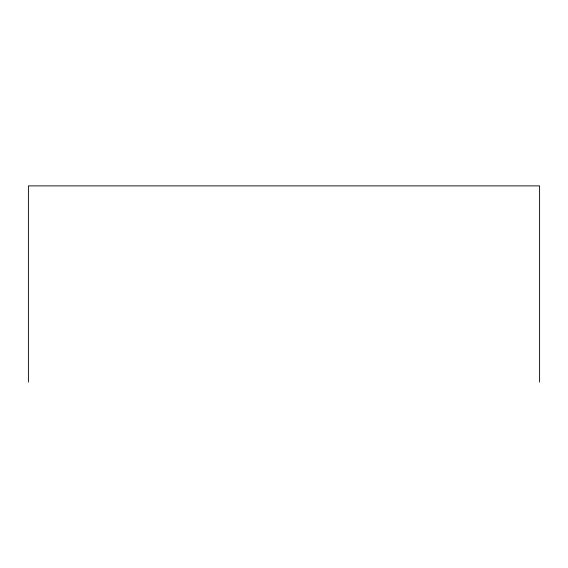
<?xml version="1.0" encoding="UTF-8"?>
<svg xmlns="http://www.w3.org/2000/svg" width="568" height="568" viewBox="0 0 568 568"><rect width="100%" height="100%" fill="white"/><g stroke="black" fill="none" stroke-linecap="round" stroke-linejoin="round"><path stroke-width="0.85" d="M539.6 382.115L539.6 185.885L28.4 185.885L28.4 382.115"/></g></svg>
